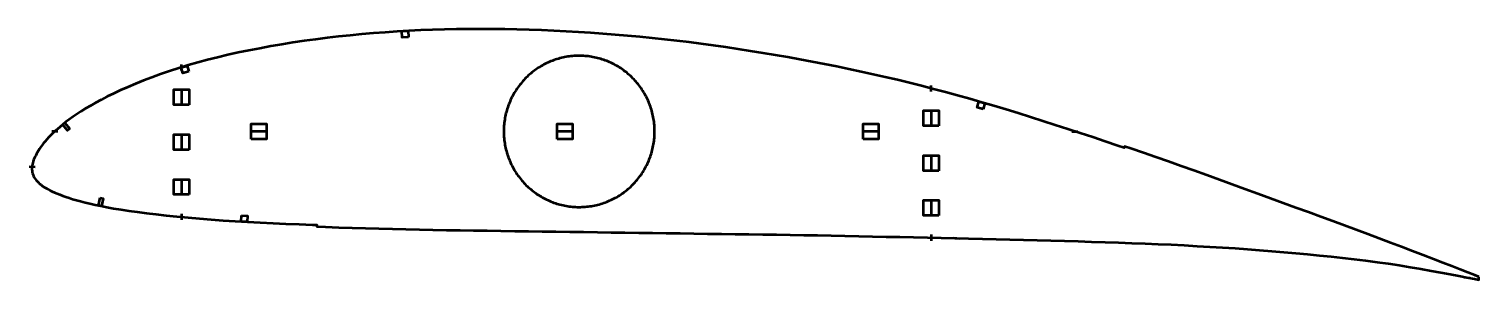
# Model space of a CAD drawing. Header units: metres. Extents: x -3 to 944, y 3 to 167.
import ezdxf

# ---------------------------------------------------------------- set-up
doc = ezdxf.new("R2010")
doc.units = ezdxf.units.M
doc.layers.add('Layer', color=1, linetype='Continuous', lineweight=50)

msp = doc.modelspace()

# ---------------------------------------------------------------- linework, layer by layer
at = {"layer": 'Layer'}
for p, q in [((96.25, 139.77), (96.25, 143.77)), ((356.25, 149.35), (356.25, 149.85)), ((96.25, 127.76), (96.25, 116.76)), ((586.25, 126.05), (586.25, 130.05)), ((586.25, 114.07), (586.25, 103.07)), ((15.5, 100), (11.5, 100)), ((96.25, 98.49), (96.25, 87.49)), ((152.35, 100), (141.35, 100)), ((306.95, 100), (306.45, 100)), ((352.37, 100), (341.37, 100)), ((405.55, 100), (406.05, 100)), ((552.39, 100), (541.39, 100)), ((678.24, 100), (682.24, 100)), ((0.66, 76.65), (-3.32, 76.96)), ((586.25, 84.86), (586.25, 73.86)), ((96.25, 69.22), (96.25, 58.22)), ((356.25, 50.65), (356.25, 50.15)), ((586.25, 55.65), (586.25, 44.65)), ((96.25, 46.2), (96.25, 42.2)), ((586.25, 32.68), (586.25, 28.68)), ((601.04, 30.45), (605.02, 30.15)), ((869.98, 33.47), (869.8, 33.01)), ((907.41, 19.34), (907.22, 18.88)), ((865.39, 16.8), (865.32, 16.31)), ((904.98, 10.98), (904.89, 10.49)), ((926.11, 12.19), (925.91, 11.74)), ((924.66, 7.43), (924.58, 6.94)), ((934.57, 4.79), (938.56, 4.48))]:
    msp.add_line(p, q, dxfattribs=at)
for points in [[(944.31, 5.04), (941.49, 6.19), (936.94, 7.95), (932.02, 9.9), (926.64, 11.99), (920.78, 14.23), (914.47, 16.63), (907.8, 19.19), (900.81, 21.86), (893.63, 24.6), (886.37, 27.34), (879.05, 30.04), (871.64, 32.84), (864.13, 35.69), (856.5, 38.53), (848.74, 41.4), (840.85, 44.28), (832.81, 47.23), (824.64, 50.22), (816.38, 53.24), (808.06, 56.28), (799.72, 59.32), (791.37, 62.37), (783.02, 65.39), (774.67, 68.41), (766.33, 71.4), (758.01, 74.39), (749.71, 77.35), (741.45, 80.27), (733.21, 83.16), (724.97, 86.03), (716.76, 88.86), (712.69, 90.25), (712.35, 89.26), (708.23, 90.67), (700.05, 93.44), (691.89, 96.17), (683.73, 98.86), (675.57, 101.52), (667.42, 104.16), (659.28, 106.76), (651.2, 109.32), (643.18, 111.82), (635.2, 114.26), (627.27, 116.63), (619.35, 118.95), (611.45, 121.21), (603.56, 123.41), (595.68, 125.56), (587.81, 127.64), (579.95, 129.67), (572.07, 131.64), (564.19, 133.55), (556.29, 135.41), (548.37, 137.22), (540.43, 138.97), (532.49, 140.68), (524.53, 142.33), (516.56, 143.92), (508.57, 145.46), (500.55, 146.95), (492.5, 148.4), (484.44, 149.8), (476.38, 151.15), (468.31, 152.45), (460.24, 153.69), (452.18, 154.89), (444.12, 156.03), (436.07, 157.11), (428.02, 158.14), (419.98, 159.11), (411.94, 160.02), (403.9, 160.88), (395.87, 161.68), (387.84, 162.42), (379.81, 163.11), (371.78, 163.73), (363.74, 164.3), (355.69, 164.81), (347.66, 165.26), (339.62, 165.66), (331.6, 166), (323.59, 166.27), (315.59, 166.49), (307.6, 166.65), (299.63, 166.76), (291.7, 166.8), (283.82, 166.79), (275.98, 166.7), (268.2, 166.55), (260.43, 166.31), (252.68, 166), (244.93, 165.62), (237.21, 165.17), (229.5, 164.65), (221.82, 164.06), (214.17, 163.41), (206.55, 162.68), (198.98, 161.88), (191.46, 161.01), (183.99, 160.06), (176.57, 159.05), (169.21, 157.96), (161.93, 156.79), (154.69, 155.53), (147.5, 154.21), (140.4, 152.83), (133.44, 151.39), (126.61, 149.89), (119.92, 148.31), (113.37, 146.66), (106.95, 144.93), (100.66, 143.12), (94.5, 141.24), (88.5, 139.3), (82.67, 137.3), (77.01, 135.25), (71.55, 133.16), (66.3, 131.06), (61.29, 128.95), (56.54, 126.86), (52.06, 124.78), (47.86, 122.73), (43.92, 120.7), (40.23, 118.71), (36.79, 116.76), (33.6, 114.86), (30.63, 113.03), (27.89, 111.24), (25.35, 109.51), (23, 107.83), (20.83, 106.2), (18.82, 104.61), (16.96, 103.06), (15.23, 101.57), (13.63, 100.11), (12.14, 98.71), (10.76, 97.34), (9.49, 96.01), (8.31, 94.71), (7.22, 93.45), (6.2, 92.22), (5.27, 91.02), (4.41, 89.85), (3.61, 88.69), (2.86, 87.57), (2.19, 86.5), (1.59, 85.45), (1.04, 84.38), (0.54, 83.34), (0.09, 82.36), (-0.28, 81.4), (-0.59, 80.44), (-0.85, 79.48), (-1.07, 78.55), (-1.23, 77.65), (-1.34, 76.74), (-1.39, 75.91), (-1.4, 75.06), (-1.33, 74.21), (-1.18, 73.35), (-0.96, 72.48), (-0.66, 71.61), (-0.29, 70.75), (0.16, 69.91), (0.69, 69.07), (1.31, 68.25), (2.01, 67.44), (2.78, 66.64), (3.63, 65.86), (4.55, 65.09), (5.55, 64.35), (6.64, 63.62), (7.81, 62.91), (9.07, 62.21), (10.43, 61.52), (11.88, 60.83), (13.42, 60.14), (15.07, 59.44), (16.83, 58.74), (18.7, 58.03), (20.71, 57.32), (22.86, 56.61), (25.18, 55.89), (27.69, 55.17), (30.39, 54.43), (33.31, 53.67), (36.47, 52.9), (39.88, 52.12), (43.59, 51.34), (47.61, 50.56), (51.99, 49.79), (56.75, 49.01), (61.91, 48.22), (67.44, 47.44), (73.36, 46.66), (79.65, 45.91), (86.32, 45.19), (93.33, 44.48), (100.62, 43.79), (108.12, 43.12), (115.76, 42.49), (123.53, 41.92), (131.45, 41.41), (139.54, 40.95), (147.79, 40.53), (156.14, 40.12), (164.61, 39.76), (173.19, 39.41), (181.85, 39.07), (184.75, 38.97), (184.71, 37.92), (190.51, 37.7), (199.22, 37.39), (207.92, 37.1), (216.64, 36.85), (225.41, 36.62), (234.22, 36.4), (243.05, 36.19), (251.86, 35.99), (260.67, 35.81), (269.49, 35.66), (278.36, 35.53), (287.27, 35.4), (296.19, 35.27), (305.14, 35.13), (314.1, 35), (323.08, 34.88), (332.08, 34.76), (341.09, 34.64), (350.09, 34.51), (359.11, 34.38), (368.12, 34.25), (377.12, 34.12), (386.12, 34), (395.13, 33.88), (404.14, 33.76), (413.15, 33.64), (422.16, 33.51), (431.17, 33.38), (440.18, 33.26), (449.18, 33.14), (458.19, 33.03), (467.19, 32.91), (476.17, 32.79), (485.15, 32.66), (494.13, 32.52), (503.1, 32.37), (512.07, 32.22), (521.02, 32.06), (529.96, 31.89), (538.91, 31.71), (547.88, 31.51), (556.86, 31.31), (565.85, 31.11), (574.84, 30.92), (583.83, 30.73), (592.82, 30.53), (601.8, 30.33), (610.78, 30.12), (619.77, 29.91), (628.74, 29.7), (637.69, 29.49), (646.62, 29.28), (655.53, 29.05), (664.45, 28.8), (673.38, 28.54), (682.29, 28.29), (691.16, 28.03), (699.97, 27.76), (708.71, 27.47), (717.42, 27.16), (726.08, 26.83), (734.67, 26.49), (743.16, 26.11), (751.6, 25.68), (760.03, 25.21), (768.43, 24.73), (776.75, 24.25), (784.91, 23.77), (792.91, 23.21), (800.88, 22.56), (808.85, 21.91), (816.74, 21.28), (824.52, 20.59), (832.26, 19.82), (839.98, 19.05), (847.63, 18.32), (855.16, 17.55), (862.65, 16.65), (870.19, 15.68), (877.69, 14.72), (884.99, 13.74), (892.14, 12.64), (899.25, 11.46), (906.22, 10.26), (912.96, 9.09), (919.37, 7.92), (925.44, 6.77), (931.13, 5.7), (936.41, 4.67), (941.28, 3.69), (944.29, 3.06)], [(405.55, 100), (405.53, 101.04), (405.5, 102.07), (405.45, 103.11), (405.37, 104.14), (405.27, 105.18), (405.15, 106.21), (405.01, 107.23), (404.85, 108.26), (404.67, 109.28), (404.46, 110.3), (404.23, 111.31), (403.99, 112.31), (403.72, 113.32), (403.43, 114.31), (403.12, 115.3), (402.78, 116.28), (402.43, 117.26), (402.06, 118.23), (401.67, 119.19), (401.26, 120.14), (400.82, 121.08), (400.37, 122.01), (399.9, 122.94), (399.41, 123.85), (398.9, 124.75), (398.37, 125.64), (397.82, 126.52), (397.26, 127.39), (396.67, 128.25), (396.07, 129.09), (395.45, 129.93), (394.81, 130.74), (394.16, 131.55), (393.49, 132.34), (392.8, 133.11), (392.1, 133.88), (391.38, 134.62), (390.65, 135.35), (389.9, 136.07), (389.13, 136.77), (388.35, 137.45), (387.56, 138.12), (386.75, 138.77), (385.93, 139.4), (385.1, 140.02), (384.25, 140.62), (383.39, 141.2), (382.52, 141.76), (381.64, 142.3), (380.75, 142.83), (379.84, 143.33), (378.93, 143.82), (378, 144.29), (377.07, 144.74), (376.13, 145.17), (375.17, 145.57), (374.21, 145.96), (373.25, 146.33), (372.27, 146.68), (371.29, 147), (370.3, 147.31), (369.3, 147.59), (368.3, 147.86), (367.29, 148.1), (366.28, 148.32), (365.26, 148.52), (364.24, 148.7), (363.22, 148.86), (362.19, 149), (361.16, 149.11), (360.13, 149.2), (359.1, 149.27), (358.06, 149.32), (357.03, 149.35), (355.99, 149.35), (354.96, 149.34), (353.92, 149.3), (352.89, 149.24), (351.85, 149.16), (350.82, 149.05), (349.79, 148.93), (348.77, 148.78), (347.75, 148.62), (346.73, 148.43), (345.71, 148.21), (344.7, 147.98), (343.7, 147.73), (342.7, 147.45), (341.71, 147.16), (340.72, 146.84), (339.74, 146.51), (338.77, 146.15), (337.81, 145.77), (336.85, 145.37), (335.9, 144.95), (334.96, 144.52), (334.03, 144.06), (333.11, 143.58), (332.2, 143.08), (331.3, 142.57), (330.42, 142.03), (329.54, 141.48), (328.67, 140.91), (327.82, 140.32), (326.98, 139.71), (326.16, 139.09), (325.34, 138.45), (324.54, 137.79), (323.76, 137.11), (322.98, 136.42), (322.23, 135.71), (321.48, 134.99), (320.76, 134.25), (320.05, 133.5), (319.35, 132.73), (318.67, 131.94), (318.01, 131.15), (317.37, 130.34), (316.74, 129.51), (316.13, 128.67), (315.53, 127.82), (314.96, 126.96), (314.4, 126.09), (313.86, 125.2), (313.34, 124.3), (312.84, 123.39), (312.36, 122.48), (311.9, 121.55), (311.46, 120.61), (311.04, 119.66), (310.63, 118.71), (310.25, 117.74), (309.89, 116.77), (309.55, 115.79), (309.23, 114.81), (308.93, 113.81), (308.65, 112.82), (308.39, 111.81), (308.15, 110.8), (307.93, 109.79), (307.74, 108.77), (307.57, 107.75), (307.41, 106.72), (307.28, 105.69), (307.18, 104.66), (307.09, 103.63), (307.02, 102.59), (306.98, 101.56), (306.96, 100.52), (306.96, 99.48), (306.98, 98.44), (307.02, 97.41), (307.09, 96.37), (307.18, 95.34), (307.28, 94.31), (307.41, 93.28), (307.57, 92.25), (307.74, 91.23), (307.93, 90.21), (308.15, 89.2), (308.39, 88.19), (308.65, 87.18), (308.93, 86.19), (309.23, 85.19), (309.55, 84.21), (309.89, 83.23), (310.25, 82.26), (310.63, 81.29), (311.04, 80.34), (311.46, 79.39), (311.9, 78.45), (312.36, 77.52), (312.84, 76.61), (313.34, 75.7), (313.86, 74.8), (314.4, 73.91), (314.96, 73.04), (315.53, 72.18), (316.13, 71.33), (316.74, 70.49), (317.37, 69.66), (318.01, 68.85), (318.67, 68.06), (319.35, 67.27), (320.05, 66.5), (320.76, 65.75), (321.48, 65.01), (322.23, 64.29), (322.98, 63.58), (323.76, 62.89), (324.54, 62.21), (325.34, 61.55), (326.16, 60.91), (326.98, 60.29), (327.82, 59.68), (328.67, 59.09), (329.54, 58.52), (330.42, 57.97), (331.3, 57.43), (332.2, 56.92), (333.11, 56.42), (334.03, 55.94), (334.96, 55.48), (335.9, 55.05), (336.85, 54.63), (337.81, 54.23), (338.77, 53.85), (339.74, 53.49), (340.72, 53.16), (341.71, 52.84), (342.7, 52.55), (343.7, 52.27), (344.7, 52.02), (345.71, 51.79), (346.73, 51.57), (347.75, 51.38), (348.77, 51.22), (349.79, 51.07), (350.82, 50.95), (351.85, 50.84), (352.89, 50.76), (353.92, 50.7), (354.96, 50.66), (355.99, 50.65), (357.03, 50.65), (358.06, 50.68), (359.1, 50.73), (360.13, 50.8), (361.16, 50.89), (362.19, 51), (363.22, 51.14), (364.24, 51.3), (365.26, 51.48), (366.28, 51.68), (367.29, 51.9), (368.3, 52.14), (369.3, 52.41), (370.3, 52.69), (371.29, 53), (372.27, 53.32), (373.25, 53.67), (374.21, 54.04), (375.17, 54.43), (376.13, 54.83), (377.07, 55.26), (378, 55.71), (378.93, 56.18), (379.84, 56.67), (380.75, 57.17), (381.64, 57.7), (382.52, 58.24), (383.39, 58.8), (384.25, 59.38), (385.1, 59.98), (385.93, 60.6), (386.75, 61.23), (387.56, 61.88), (388.35, 62.55), (389.13, 63.23), (389.9, 63.93), (390.65, 64.65), (391.38, 65.38), (392.1, 66.12), (392.8, 66.89), (393.49, 67.66), (394.16, 68.45), (394.81, 69.26), (395.45, 70.07), (396.07, 70.91), (396.67, 71.75), (397.26, 72.61), (397.82, 73.48), (398.37, 74.36), (398.9, 75.25), (399.41, 76.15), (399.9, 77.06), (400.37, 77.99), (400.82, 78.92), (401.26, 79.86), (401.67, 80.81), (402.06, 81.77), (402.43, 82.74), (402.78, 83.72), (403.12, 84.7), (403.43, 85.69), (403.72, 86.68), (403.99, 87.69), (404.23, 88.69), (404.46, 89.7), (404.67, 90.72), (404.85, 91.74), (405.01, 92.77), (405.15, 93.79), (405.27, 94.82), (405.37, 95.86), (405.45, 96.89), (405.5, 97.93), (405.53, 98.96), (405.55, 100)]]:
    msp.add_lwpolyline(points, close=True, dxfattribs=at)
for points in [[(244.62, 161.59), (240.62, 161.36), (240.39, 165.36), (244.39, 165.59), (244.62, 161.59)], [(101.11, 139.07), (97.29, 137.91), (96.12, 141.73), (99.95, 142.9), (101.11, 139.07)], [(101.25, 117.26), (91.25, 117.26), (91.25, 127.26), (101.25, 127.26), (101.25, 117.26)], [(620.21, 114.53), (616.38, 115.65), (617.5, 119.49), (621.34, 118.37), (620.21, 114.53)], [(23.3, 101.78), (21.74, 100.53), (18.63, 104.45), (20.2, 105.7), (23.3, 101.78)], [(141.85, 95), (141.85, 105), (151.85, 105), (151.85, 95), (141.85, 95)], [(341.87, 95), (341.87, 105), (351.87, 105), (351.87, 95), (341.87, 95)], [(541.89, 95), (541.89, 105), (551.89, 105), (551.89, 95), (541.89, 95)], [(591.25, 103.57), (581.25, 103.57), (581.25, 113.57), (591.25, 113.57), (591.25, 103.57)], [(101.25, 87.99), (91.25, 87.99), (91.25, 97.99), (101.25, 97.99), (101.25, 87.99)], [(591.25, 74.36), (581.25, 74.36), (581.25, 84.36), (591.25, 84.36), (591.25, 74.36)], [(101.25, 58.72), (91.25, 58.72), (91.25, 68.72), (101.25, 68.72), (101.25, 58.72)], [(43.1, 56.55), (45.06, 56.14), (44.03, 51.24), (42.07, 51.66), (43.1, 56.55)], [(591.25, 45.15), (581.25, 45.15), (581.25, 55.15), (591.25, 55.15), (591.25, 45.15)], [(135.53, 45.19), (139.53, 44.96), (139.3, 40.97), (135.31, 41.19), (135.53, 45.19)]]:
    msp.add_lwpolyline(points, dxfattribs=at)

doc.saveas('drawing.dxf')
